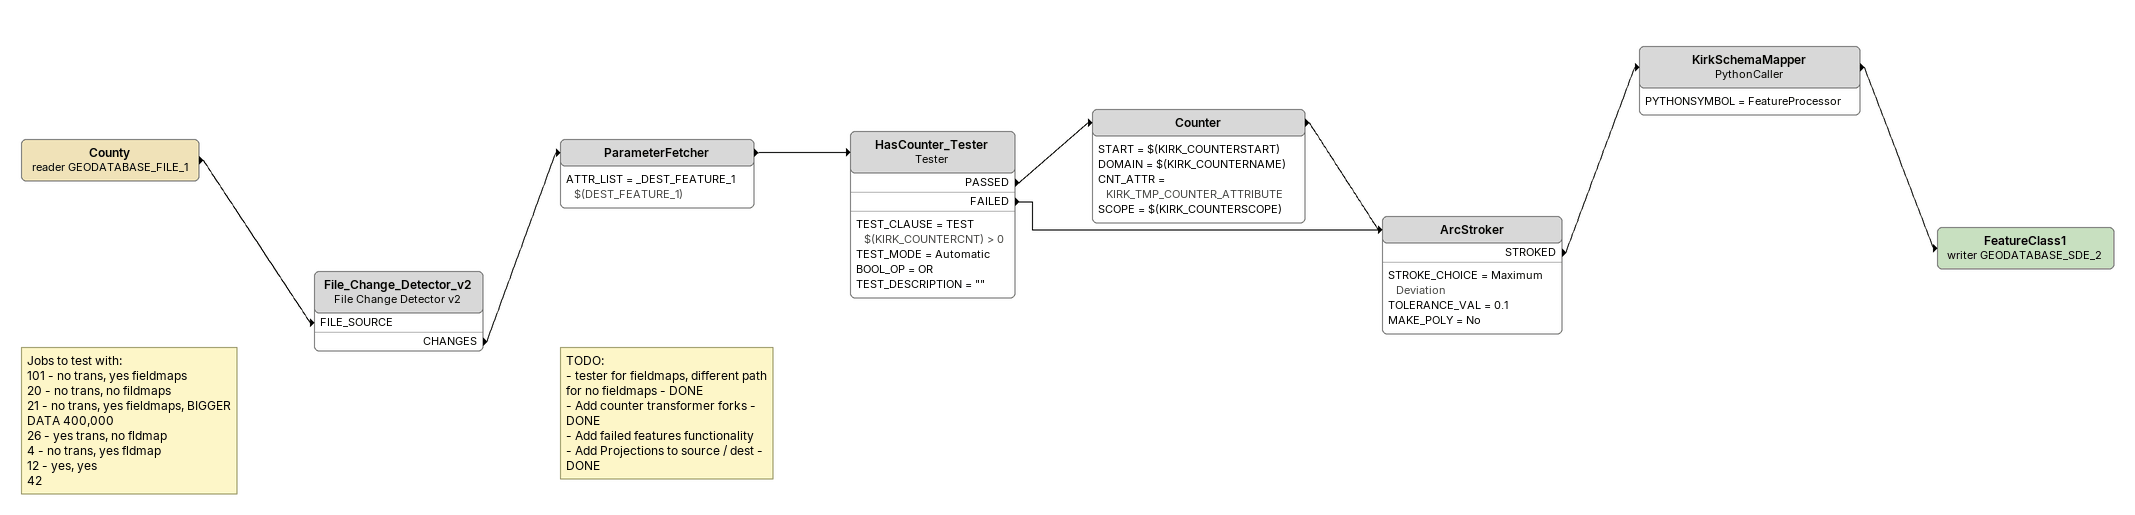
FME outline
County (reader GEODATABASE_FILE_1)
    -> File_Change_Detector_v2 [FILE_SOURCE]
Note: Jobs to test with: / 101 - no trans, yes fieldmaps / 20 - no trans, no fildmaps / 21 - no trans, yes fieldmaps, BIGGER DATA 400,000 / 26 - yes trans, no fldmap / 4 - no trans, yes fldmap / 12 - yes, yes / 42
Note: TODO: / - tester for fieldmaps, different path for no fieldmaps - DONE / - Add counter transformer forks - DONE / - Add failed features functionality / - Add Projections to source / dest - DONE
File_Change_Detector_v2: File Change Detector v2
    CHANGES -> ParameterFetcher
ParameterFetcher
    ATTR_LIST = _DEST_FEATURE_1 $(DEST_FEATURE_1)
    -> HasCounter_Tester
HasCounter_Tester: Tester
    TEST_CLAUSE = TEST $(KIRK_COUNTERCNT) > 0
    TEST_MODE = Automatic
    BOOL_OP = OR
    TEST_DESCRIPTION = ""
    PASSED -> Counter
    FAILED -> ArcStroker
Counter
    START = $(KIRK_COUNTERSTART)
    DOMAIN = $(KIRK_COUNTERNAME)
    CNT_ATTR = KIRK_TMP_COUNTER_ATTRIBUTE
    SCOPE = $(KIRK_COUNTERSCOPE)
    -> ArcStroker
ArcStroker
    STROKE_CHOICE = Maximum Deviation
    TOLERANCE_VAL = 0.1
    MAKE_POLY = No
    STROKED -> KirkSchemaMapper
KirkSchemaMapper: PythonCaller
    PYTHONSYMBOL = FeatureProcessor
    -> FeatureClass1 (writer GEODATABASE_SDE_2)
FeatureClass1 (writer GEODATABASE_SDE_2)
